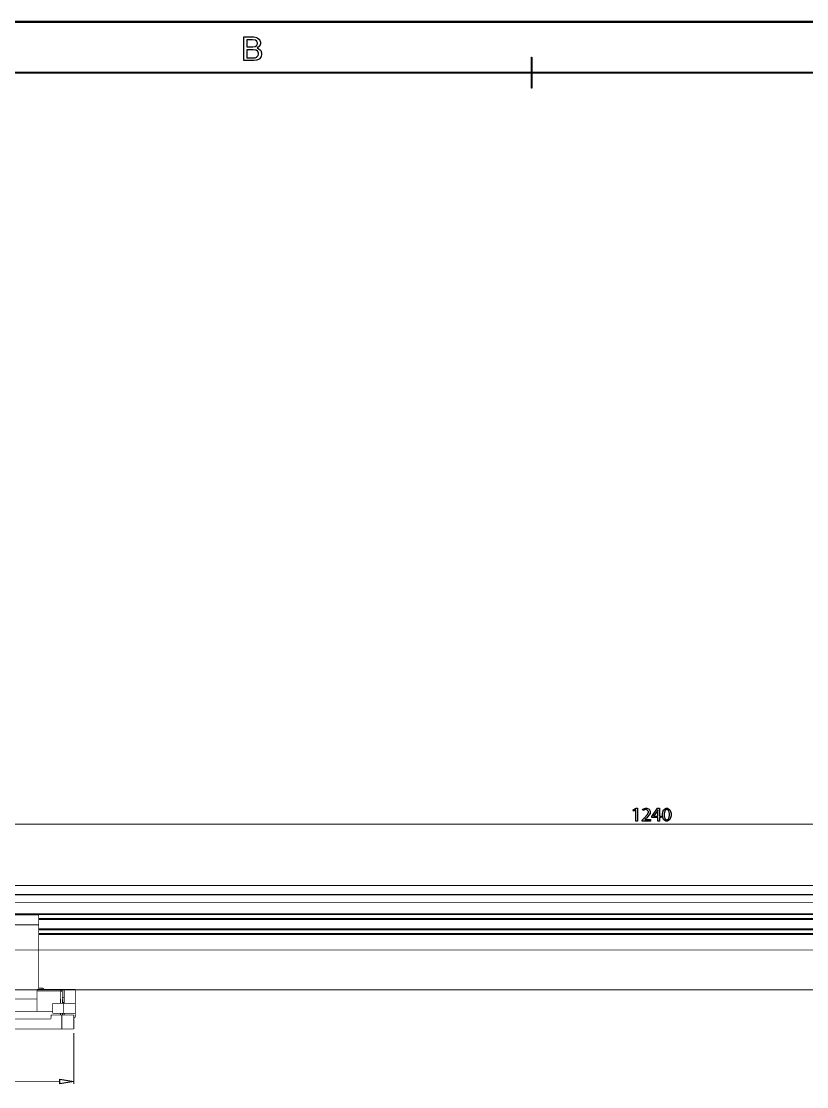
# Model space of a CAD drawing. Extents: x 0.54 to 10.46, y 0.74 to 7.76.
# Drawn here: x 2.963 to 5.545, y 4.258 to 7.761 of the extents above; entities that cross this region are included whole.
import ezdxf

# ---------------------------------------------------------------- set-up
doc = ezdxf.new("R2010")
doc.units = 0
doc.layers.get('0').update_dxf_attribs({"linetype": 'CONTINUOUS'})

msp = doc.modelspace()

# ---------------------------------------------------------------- linework, layer by layer
at = {"color": 0}
for points in [[(10.4631, 0.73899), (0.53689, 0.73899), (0.53646, 0.73899), (0.53516, 0.74029), (0.53516, 0.74072), (0.53516, 7.75928), (0.53516, 7.75971), (0.53646, 7.76101), (0.53689, 7.76101), (10.4631, 7.76101), (10.4635, 7.76101), (10.4648, 7.75971), (10.4648, 7.75928), (10.4648, 0.74072), (10.4648, 0.74029), (10.4635, 0.73899), (10.4631, 0.73899)], [(0.53863, 0.74246), (10.4614, 0.74246), (10.4614, 7.75754), (0.53863, 7.75754), (0.53863, 0.74246)], [(3.69461, 7.63167), (3.69461, 7.70953), (3.72385, 7.70953), (3.72738, 7.70953), (3.73719, 7.70757), (3.73812, 7.70714), (3.73899, 7.70676), (3.74604, 7.70068), (3.74658, 7.69987), (3.74707, 7.69906), (3.74962, 7.692), (3.74962, 7.68961), (3.74962, 7.68728), (3.74735, 7.68099), (3.7469, 7.68024), (3.74642, 7.67953), (3.73964, 7.67356), (3.73872, 7.67307), (3.73986, 7.67275), (3.74897, 7.66689), (3.74962, 7.66601), (3.75022, 7.66521), (3.75342, 7.65701), (3.75342, 7.65424), (3.75342, 7.65175), (3.75146, 7.64492), (3.75108, 7.6441), (3.75071, 7.64333), (3.74593, 7.63726), (3.74539, 7.63683), (3.74479, 7.63644), (3.73768, 7.63319), (3.73687, 7.63297), (3.736, 7.63276), (3.72721, 7.63167), (3.72428, 7.63167), (3.69461, 7.63167)], [(3.70492, 7.67681), (3.72174, 7.67681), (3.72418, 7.67681), (3.73107, 7.67763), (3.73156, 7.67774), (3.73221, 7.67796), (3.73714, 7.68115), (3.73747, 7.68158), (3.73779, 7.68207), (3.73947, 7.68685), (3.73947, 7.68842), (3.73947, 7.69015), (3.7379, 7.69472), (3.73763, 7.69521), (3.73731, 7.69569), (3.73286, 7.69906), (3.73232, 7.69922), (3.73172, 7.69943), (3.72325, 7.70031), (3.72049, 7.70031), (3.70492, 7.70031), (3.70492, 7.67681)], [(3.70492, 7.6409), (3.72428, 7.6409), (3.72601, 7.6409), (3.73096, 7.64117), (3.73133, 7.64122), (3.73188, 7.64133), (3.73682, 7.64318), (3.73725, 7.64339), (3.73763, 7.64367), (3.74094, 7.64725), (3.74121, 7.64768), (3.74143, 7.64817), (3.74274, 7.65272), (3.74274, 7.65424), (3.74274, 7.65614), (3.74083, 7.66129), (3.7405, 7.66183), (3.74013, 7.66237), (3.73497, 7.66613), (3.73432, 7.66635), (3.73361, 7.66656), (3.72558, 7.66764), (3.72293, 7.66764), (3.70492, 7.66764), (3.70492, 7.6409)], [(4.64106, 7.54135), (4.64085, 7.54135), (4.64035, 7.54189), (4.64035, 7.54204), (4.64035, 7.64231), (4.64035, 7.64247), (4.64085, 7.64296), (4.64106, 7.64296), (4.64122, 7.64296), (4.64176, 7.64247), (4.64176, 7.64231), (4.64176, 7.54204), (4.64176, 7.54189), (4.64122, 7.54135), (4.64106, 7.54135)], [(10.296, 0.90609), (0.87115, 0.90609), (0.87071, 0.90609), (0.86941, 0.90739), (0.86941, 0.90782), (0.86941, 7.59218), (0.86941, 7.59261), (0.87071, 7.59392), (0.87115, 7.59392), (10.296, 7.59392), (10.2964, 7.59392), (10.2977, 7.59261), (10.2977, 7.59218), (10.2977, 0.90782), (10.2977, 0.90739), (10.2964, 0.90609), (10.296, 0.90609)], [(0.87289, 0.90956), (10.2943, 0.90956), (10.2943, 7.59044), (0.87289, 7.59044), (0.87289, 0.90956)]]:
    msp.add_lwpolyline(points, close=True, dxfattribs=at)
at = {"color": 9}
for points in [[(4.98361, 5.16803), (4.98346, 5.16803), (4.97613, 5.16407), (4.97499, 5.1684), (4.98426, 5.17333), (4.9891, 5.17333), (4.9891, 5.13108), (4.98361, 5.13108), (4.98361, 5.16803)], [(5.0045, 5.13108), (5.0045, 5.13456), (5.00896, 5.13894), (5.01161, 5.14154), (5.02083, 5.15147), (5.02468, 5.1595), (5.02474, 5.16108), (5.02474, 5.16314), (5.01839, 5.16932), (5.01633, 5.16932), (5.01406, 5.16932), (5.00782, 5.16618), (5.00732, 5.16575), (5.00553, 5.16976), (5.00624, 5.17042), (5.01471, 5.17404), (5.01753, 5.17404), (5.01997, 5.17404), (5.02735, 5.17019), (5.03043, 5.1639), (5.03043, 5.16178), (5.03043, 5.15614), (5.01812, 5.14122), (5.0159, 5.13906), (5.01247, 5.13596), (5.01247, 5.13579), (5.03147, 5.13579), (5.03147, 5.13108), (5.0045, 5.13108)], [(5.0555, 5.13108), (5.0555, 5.14258), (5.03586, 5.14258), (5.03586, 5.14638), (5.05474, 5.17333), (5.06087, 5.17333), (5.06087, 5.14708), (5.06685, 5.14708), (5.06685, 5.14258), (5.06087, 5.14258), (5.06087, 5.13108), (5.0555, 5.13108)], [(5.0555, 5.14708), (5.0555, 5.16118), (5.0555, 5.16287), (5.05561, 5.16726), (5.05567, 5.16781), (5.0555, 5.16781), (5.05518, 5.16721), (5.05225, 5.16206), (5.05197, 5.16157), (5.04161, 5.14719), (5.04161, 5.14708), (5.0555, 5.14708)], [(5.09924, 5.15267), (5.09924, 5.14854), (5.09538, 5.13612), (5.08724, 5.13032), (5.08453, 5.13032), (5.08197, 5.13032), (5.07443, 5.13596), (5.07053, 5.1486), (5.07053, 5.15207), (5.07053, 5.15619), (5.07465, 5.1684), (5.08257, 5.17404), (5.08524, 5.17404), (5.08778, 5.17404), (5.09554, 5.1684), (5.09924, 5.15663), (5.09924, 5.15267)], [(5.07628, 5.15201), (5.07628, 5.14887), (5.07861, 5.13926), (5.08328, 5.13476), (5.08485, 5.13476), (5.08649, 5.13476), (5.09136, 5.13954), (5.09347, 5.14919), (5.09347, 5.1524), (5.09347, 5.15554), (5.09136, 5.16493), (5.08649, 5.16965), (5.0849, 5.16965), (5.08333, 5.16965), (5.07872, 5.16515), (5.07628, 5.15533), (5.07628, 5.15201)], [(3.08979, 4.28196), (3.13579, 4.27425), (3.08979, 4.2666), (3.08979, 4.28196)]]:
    msp.add_lwpolyline(points, close=True, dxfattribs=at)
at = {"color": 9, "const_width": 0.00278}
for points in [[(1.03011, 5.12121), (9.08806, 5.12121)], [(3.13579, 4.43425), (3.13579, 4.26606)], [(2.49328, 4.27425), (3.08979, 4.27425)]]:
    msp.add_lwpolyline(points, dxfattribs=at)
at = {"color": 0, "const_width": 0.00278}
for points in [[(8.04742, 4.91922), (1.18256, 4.91922)], [(8.04742, 4.88883), (1.18256, 4.88883)], [(8.04742, 4.82389), (1.18256, 4.82389)], [(3.02024, 4.8226), (2.87571, 4.8226)], [(3.02024, 4.78971), (3.02024, 4.8226)], [(7.10265, 4.8094), (3.02024, 4.8094)], [(7.10265, 4.80811), (3.02024, 4.80811)], [(3.02024, 4.78971), (2.87571, 4.78971)], [(3.02024, 4.70731), (3.02024, 4.78971)], [(3.02024, 4.77528), (7.10265, 4.77528)], [(7.10265, 4.7595), (3.02024, 4.7595)], [(2.87571, 4.70731), (3.02024, 4.70731)], [(3.02024, 4.70731), (3.02024, 4.57747)], [(1.46175, 4.5759), (8.04747, 4.5759)], [(3.09169, 4.57747), (3.01492, 4.57747)], [(3.01492, 4.57747), (3.01492, 4.57238)], [(3.09169, 4.57238), (3.01492, 4.57238)], [(3.01492, 4.57238), (3.01492, 4.50569)], [(3.03142, 4.58149), (3.02024, 4.58149)], [(3.03142, 4.57824), (3.03006, 4.57824)], [(3.03836, 4.57747), (3.03831, 4.57758), (3.03819, 4.57775), (3.03808, 4.57796), (3.03797, 4.57813), (3.03792, 4.57824), (3.03782, 4.57835), (3.03776, 4.5785), (3.03765, 4.57861), (3.0376, 4.57872), (3.03728, 4.57904), (3.03717, 4.57921), (3.03706, 4.57926), (3.03674, 4.57958), (3.03657, 4.57964), (3.03635, 4.57986), (3.03624, 4.57992), (3.03608, 4.58003), (3.03597, 4.58008), (3.03581, 4.58018), (3.03569, 4.58024), (3.0356, 4.58035), (3.03543, 4.5804), (3.03532, 4.58051), (3.03515, 4.58057), (3.03494, 4.58068), (3.03478, 4.58078), (3.03461, 4.58083), (3.0345, 4.58089), (3.03435, 4.58094), (3.03424, 4.581), (3.0339, 4.58111), (3.03381, 4.58117), (3.03364, 4.58117), (3.03347, 4.58122), (3.03336, 4.58128), (3.03321, 4.58128), (3.03304, 4.58132), (3.03288, 4.58132), (3.03276, 4.58138), (3.03244, 4.58138), (3.03228, 4.58143), (3.03185, 4.58143), (3.03168, 4.58149), (3.03142, 4.58149)], [(3.10433, 4.57753), (3.03831, 4.57753)], [(3.09825, 4.57096), (3.09825, 4.5726), (3.09332, 4.57747), (3.09169, 4.57747)], [(3.09825, 4.57096), (3.09776, 4.57135), (3.09224, 4.57249), (3.09169, 4.57238)], [(3.09825, 4.57096), (3.09864, 4.5319)], [(3.14111, 4.57753), (3.10433, 4.57753)], [(3.10433, 4.57753), (3.10433, 4.5319)], [(3.14111, 4.57753), (3.14111, 4.5319)], [(3.01492, 4.5459), (2.86708, 4.5459)], [(3.06657, 4.49903), (3.06657, 4.5319)], [(3.10172, 4.5319), (3.06657, 4.5319)], [(3.09847, 4.55029), (3.10433, 4.55029)], [(3.09858, 4.5345), (3.10433, 4.5345)], [(3.10172, 4.49903), (3.10172, 4.5319)], [(3.14111, 4.5319), (3.10172, 4.5319)], [(3.14111, 4.5319), (3.14111, 4.49903)], [(3.01492, 4.50537), (2.86708, 4.50537)], [(3.01492, 4.50569), (3.01492, 4.50537)], [(3.06131, 4.49338), (3.06119, 4.48019)], [(3.09636, 4.49338), (3.06131, 4.49338)], [(3.10172, 4.49903), (3.06657, 4.49903)], [(3.09636, 4.44738), (3.09636, 4.49338)], [(3.09636, 4.49338), (3.13579, 4.49338)], [(3.0989, 4.49903), (3.09896, 4.49338)], [(3.14111, 4.49903), (3.10172, 4.49903)], [(3.10433, 4.49903), (3.10433, 4.49338)], [(3.13579, 4.44738), (3.13579, 4.49338)], [(3.13579, 4.48589), (3.14111, 4.48589)], [(3.14111, 4.49903), (3.14111, 4.48589)], [(3.06119, 4.48019), (2.52181, 4.48019)], [(2.48665, 4.44738), (3.09636, 4.44738)], [(3.09636, 4.44738), (3.13579, 4.44738)]]:
    msp.add_lwpolyline(points, dxfattribs=at)
at = {"color": 250, "const_width": 0.00278}
for points in [[(8.04742, 4.89046), (1.18256, 4.89046)], [(1.18256, 4.88867), (8.04742, 4.88867)], [(8.04742, 4.86268), (1.18256, 4.86268)], [(8.04742, 4.82585), (1.18256, 4.82585)], [(3.02024, 4.81142), (7.10265, 4.81142)], [(3.02024, 4.80681), (7.10265, 4.80681)], [(7.10265, 4.77658), (3.02024, 4.77658)], [(3.02024, 4.77328), (7.10265, 4.77328)], [(7.10265, 4.7615), (3.02024, 4.7615)], [(3.02024, 4.75819), (7.10265, 4.75819)], [(3.02024, 4.70731), (7.10265, 4.70731)], [(3.03006, 4.57824), (3.03006, 4.57747)], [(3.03299, 4.57747), (3.03288, 4.57753), (3.03282, 4.57753), (3.03271, 4.57764), (3.03267, 4.57764), (3.03261, 4.57769), (3.0325, 4.57775), (3.03244, 4.57775), (3.03239, 4.57781), (3.03228, 4.57781), (3.03222, 4.57785), (3.03217, 4.57785), (3.03213, 4.5779), (3.03196, 4.5779), (3.0319, 4.57796), (3.03179, 4.57796), (3.03174, 4.57801), (3.03153, 4.57801), (3.03142, 4.57807), (3.03131, 4.57807), (3.03119, 4.57813), (3.03082, 4.57813), (3.03076, 4.57818), (3.03022, 4.57818), (3.03017, 4.57824), (3.03006, 4.57824)], [(3.03142, 4.58149), (3.03142, 4.57824)], [(3.03142, 4.57824), (3.03147, 4.57824), (3.03153, 4.57818), (3.03207, 4.57818), (3.03213, 4.57813), (3.03239, 4.57813), (3.0325, 4.57807), (3.03267, 4.57807), (3.03276, 4.57801), (3.03288, 4.57801), (3.03293, 4.57796), (3.03299, 4.57796), (3.03304, 4.5779), (3.03315, 4.5779), (3.03321, 4.57785), (3.03326, 4.57785), (3.03331, 4.57781), (3.03353, 4.57769), (3.03353, 4.57769), (3.03369, 4.57764), (3.03369, 4.57764), (3.03369, 4.57764), (3.03381, 4.57758), (3.03381, 4.57758), (3.03381, 4.57758), (3.0339, 4.57747), (3.0339, 4.57747)], [(3.09169, 4.57747), (3.09169, 4.57238)], [(3.09207, 4.5319), (3.09169, 4.57238)], [(3.06657, 4.50569), (3.01492, 4.50569)], [(3.09233, 4.49903), (3.09233, 4.49826), (3.09239, 4.49804), (3.09239, 4.49338)]]:
    msp.add_lwpolyline(points, dxfattribs=at)
at = {"color": 0, "const_width": 0.00278}
for points in [[(3.13579, 4.44738), (3.13579, 4.44738)], [(3.13579, 4.27425), (3.13579, 4.27425)]]:
    msp.add_lwpolyline(points, close=True, dxfattribs=at)

doc.saveas('drawing.dxf')
